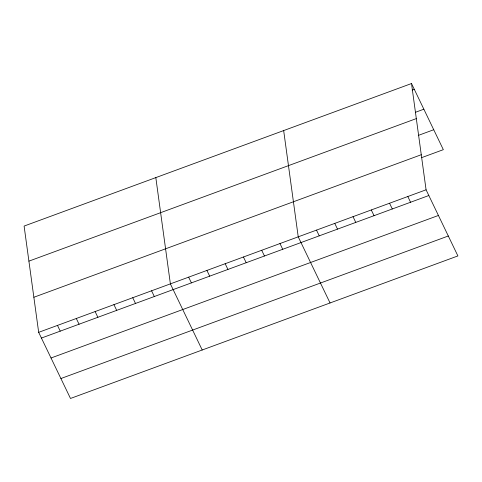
<?xml version="1.0" encoding="UTF-8"?>
<svg xmlns="http://www.w3.org/2000/svg" width="482" height="482" viewBox="0 0 482 482"><rect width="100%" height="100%" fill="white"/><g stroke="black" fill="none" stroke-linecap="round" stroke-linejoin="round"><path stroke-width="0.72" d="M411.508 83.537L24.1 226.07L38.668 332.333L70.493 398.463L457.9 255.93L426.076 189.8L411.508 83.537L443.332 149.667L421.557 157.674M412.158 90.044L414.267 89.266M415.43 112.3L423.859 109.197M28.908 261.142L416.315 118.602M418.286 135.418L433.74 129.73M33.861 297.267L421.268 154.734M38.668 332.333L426.076 189.8M41.422 338.063L428.829 195.529M51.02 357.999L438.427 215.46M60.901 378.533L448.308 235.993M407.808 196.517L410.568 202.247M389.546 203.235L392.306 208.965M371.285 209.959L374.044 215.689M353.023 216.677L355.776 222.407M334.755 223.395L337.514 229.125M316.493 230.119L319.253 235.849M330.056 302.967L298.231 236.837L283.663 130.574M279.964 243.555L282.723 249.284M261.702 250.272L264.461 256.002M243.44 256.996L246.2 262.726M225.178 263.714L227.932 269.444M206.911 270.432L209.67 276.162M188.649 277.156L191.408 282.886M202.211 350.004L170.387 283.874L155.819 177.611M151.571 290.797L154.324 296.526M132.749 297.719L135.508 303.449M113.933 304.642L116.692 310.372M95.117 311.565L97.876 317.295M76.301 318.488L79.06 324.217M57.485 325.41L60.244 331.14"/></g></svg>
